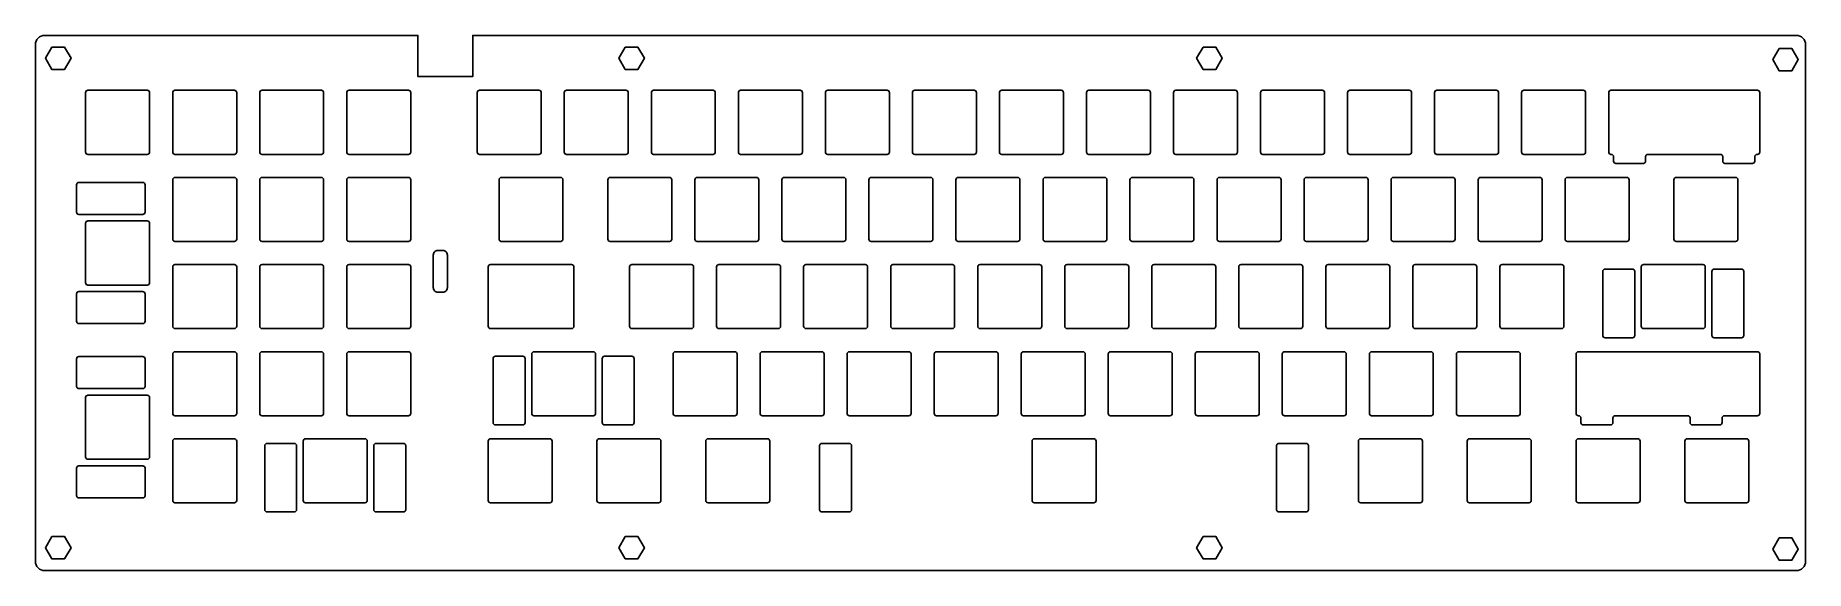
# Model space of a CAD drawing. Header units: millimetres. Extents: x -8 to 379, y -433 to -316.
import ezdxf

# ---------------------------------------------------------------- set-up
doc = ezdxf.new("R2010")
doc.units = ezdxf.units.MM

msp = doc.modelspace()

# ---------------------------------------------------------------- linework, layer by layer
for p, q in [((2.52, -328.12), (2.52, -341.12)), ((2.52, -328.12), (2.52, -341.12)), ((3.02, -327.62), (16.02, -327.62)), ((16.52, -328.12), (16.52, -341.12)), ((3.02, -341.62), (16.02, -341.62)), ((73.68, -372.72), (73.68, -372.72)), ((114.44, -404.32), (114.44, -417.32)), ((114.94, -403.82), (127.94, -403.82)), ((128.44, -404.32), (128.44, -417.32)), ((209.69, -404.32), (209.69, -417.32)), ((210.19, -403.82), (223.19, -403.82)), ((223.69, -404.32), (223.69, -417.32)), ((114.94, -417.82), (127.94, -417.82)), ((210.19, -417.82), (223.19, -417.82))]:
    msp.add_line(p, q)
at = {"color": 0}
msp.add_lwpolyline([(379, -317.62), (379, -430.63, -0.414214), (377, -432.63), (-6.47, -432.63, -0.414214), (-8.47, -430.63), (-8.47, -317.62, -0.414214), (-6.47, -315.62), (75.26, -315.62), (75.26, -324.62), (87.26, -324.62), (87.26, -315.62), (377, -315.62, -0.414214)], format="xyb", close=True, dxfattribs=at)
at = {"linetype": 'Continuous'}
for points in [[(-4.88, -318.19), (-6.28, -320.62), (-4.88, -323.04), (-2.08, -323.04), (-0.68, -320.62), (-2.08, -318.19)], [(120.62, -318.19), (119.22, -320.62), (120.62, -323.04), (123.42, -323.04), (124.82, -320.62), (123.42, -318.19)], [(247.11, -318.19), (245.71, -320.62), (247.11, -323.04), (249.91, -323.04), (251.31, -320.62), (249.91, -318.19)], [(373.2, -318.49), (371.8, -320.91), (373.2, -323.33), (376, -323.33), (377.4, -320.91), (376, -318.49)], [(-4.88, -425.2), (-6.28, -427.63), (-4.88, -430.05), (-2.08, -430.05), (-0.68, -427.63), (-2.08, -425.2)], [(120.62, -425.21), (119.22, -427.63), (120.62, -430.06), (123.42, -430.06), (124.82, -427.63), (123.42, -425.21)], [(247.11, -425.2), (245.71, -427.63), (247.11, -430.05), (249.91, -430.05), (251.31, -427.63), (249.91, -425.2)], [(373.2, -425.5), (371.8, -427.92), (373.2, -430.35), (376, -430.35), (377.4, -427.92), (376, -425.5)]]:
    msp.add_lwpolyline(points, close=True, dxfattribs=at)
msp.add_lwpolyline([(3.02, -327.62, 0.414214), (2.52, -328.12, -0.414214), (3.02, -327.62), (16.02, -327.62, -0.414214), (16.52, -328.12), (16.52, -341.12, -0.414214), (16.02, -341.62), (3.02, -341.62)], format="xyb")
for points in [[(22.08, -341.62, -0.414214), (21.58, -341.12), (21.58, -328.12, -0.414214), (22.08, -327.62), (35.08, -327.62, -0.414214), (35.58, -328.12), (35.58, -341.12, -0.414214), (35.08, -341.62)], [(54.62, -341.12), (54.62, -328.12, 0.414214), (54.12, -327.62), (41.13, -327.62, 0.414214), (40.62, -328.12), (40.62, -341.12, 0.414214), (41.13, -341.62), (54.12, -341.62, 0.414214)], [(60.18, -341.62, -0.414214), (59.68, -341.12), (59.68, -328.12, -0.414214), (60.18, -327.62), (73.18, -327.62, -0.414214), (73.68, -328.12), (73.68, -341.12, -0.414214), (73.18, -341.62)], [(88.25, -328.12), (88.25, -341.12, 0.414214), (88.75, -341.62), (101.75, -341.62, 0.414214), (102.25, -341.12), (102.25, -328.12, 0.414214), (101.75, -327.62), (88.75, -327.62, 0.414214)], [(107.3, -328.12), (107.3, -341.12, 0.414214), (107.8, -341.62), (120.8, -341.62, 0.414214), (121.3, -341.12), (121.3, -328.12, 0.414214), (120.8, -327.62), (107.8, -327.62, 0.414214)], [(126.35, -328.12), (126.35, -341.12, 0.414214), (126.85, -341.62), (139.85, -341.62, 0.414214), (140.35, -341.12), (140.35, -328.12, 0.414214), (139.85, -327.62), (126.85, -327.62, 0.414214)], [(145.4, -328.12), (145.4, -341.12, 0.414214), (145.9, -341.62), (158.9, -341.62, 0.414214), (159.4, -341.12), (159.4, -328.12, 0.414214), (158.9, -327.62), (145.9, -327.62, 0.414214)], [(164.45, -328.12), (164.45, -341.12, 0.414214), (164.95, -341.62), (177.95, -341.62, 0.414214), (178.45, -341.12), (178.45, -328.12, 0.414214), (177.95, -327.62), (164.95, -327.62, 0.414214)], [(183.5, -328.12), (183.5, -341.12, 0.414214), (184, -341.62), (197, -341.62, 0.414214), (197.5, -341.12), (197.5, -328.12, 0.414214), (197, -327.62), (184, -327.62, 0.414214)], [(203.05, -327.62, 0.414214), (202.55, -328.12), (202.55, -341.12, 0.414214), (203.05, -341.62), (216.05, -341.62, 0.414214), (216.55, -341.12), (216.55, -328.12, 0.414214), (216.05, -327.62)], [(221.6, -328.12), (221.6, -341.12, 0.414214), (222.1, -341.62), (235.1, -341.62, 0.414214), (235.6, -341.12), (235.6, -328.12, 0.414214), (235.1, -327.62), (222.1, -327.62, 0.414214)], [(240.65, -328.12), (240.65, -341.12, 0.414214), (241.15, -341.62), (254.15, -341.62, 0.414214), (254.65, -341.12), (254.65, -328.12, 0.414214), (254.15, -327.62), (241.15, -327.62, 0.414214)], [(259.7, -328.12), (259.7, -341.12, 0.414214), (260.2, -341.62), (273.2, -341.62, 0.414214), (273.7, -341.12), (273.7, -328.12, 0.414214), (273.2, -327.62), (260.2, -327.62, 0.414214)], [(278.75, -328.12), (278.75, -341.12, 0.414214), (279.25, -341.62), (292.25, -341.62, 0.414214), (292.75, -341.12), (292.75, -328.12, 0.414214), (292.25, -327.62), (279.25, -327.62, 0.414214)], [(298.3, -327.62, 0.414214), (297.8, -328.12), (297.8, -341.12, 0.414214), (298.3, -341.62), (311.3, -341.62, 0.414214), (311.8, -341.12), (311.8, -328.12, 0.414214), (311.3, -327.62)], [(317.35, -327.62, 0.414214), (316.85, -328.12), (316.85, -341.12, 0.414214), (317.35, -341.62), (330.35, -341.62, 0.414214), (330.85, -341.12), (330.85, -328.12, 0.414214), (330.35, -327.62)], [(343.49, -343.62, 0.414214), (343.99, -343.12), (343.99, -342.12, -0.414214), (344.49, -341.62), (360.36, -341.62, -0.414214), (360.86, -342.12), (360.86, -343.12, 0.414214), (361.36, -343.62), (367.36, -343.62, 0.414214), (367.86, -343.12), (367.86, -342.12, -0.414214), (368.36, -341.62), (368.45, -341.62, 0.414214), (368.95, -341.12), (368.95, -328.12, 0.414214), (368.45, -327.62), (336.4, -327.62, 0.414214), (335.9, -328.12), (335.9, -341.12, 0.414214), (336.4, -341.62), (336.49, -341.62, -0.414214), (336.99, -342.12), (336.99, -343.12, 0.414214), (337.49, -343.62)], [(15.02, -354.75, 0.414214), (15.52, -354.25), (15.52, -348.25, 0.414214), (15.02, -347.75), (1.02, -347.75, 0.414214), (0.52, -348.25), (0.52, -354.25, 0.414214), (1.02, -354.75)], [(22.08, -360.67, -0.414214), (21.58, -360.17), (21.58, -347.17, -0.414214), (22.08, -346.67), (35.08, -346.67, -0.414214), (35.58, -347.17), (35.58, -360.17, -0.414214), (35.08, -360.67)], [(54.62, -347.17, 0.414214), (54.12, -346.67), (41.13, -346.67, 0.414214), (40.62, -347.17), (40.62, -360.17, 0.414214), (41.13, -360.67), (54.12, -360.67, 0.414214), (54.62, -360.17)], [(73.68, -360.17), (73.68, -347.17, 0.414214), (73.18, -346.67), (60.18, -346.67, 0.414214), (59.68, -347.17), (59.68, -360.17, 0.414214), (60.18, -360.67), (73.18, -360.67, 0.414214)], [(93.01, -347.17), (93.01, -360.17, 0.414214), (93.51, -360.67), (106.51, -360.67, 0.414214), (107.01, -360.17), (107.01, -347.17, 0.414214), (106.51, -346.67), (93.51, -346.67, 0.414214)], [(116.83, -347.17), (116.83, -360.17, 0.414214), (117.33, -360.67), (130.33, -360.67, 0.414214), (130.83, -360.17), (130.83, -347.17, 0.414214), (130.33, -346.67), (117.33, -346.67, 0.414214)], [(135.87, -347.17), (135.87, -360.17, 0.414214), (136.38, -360.67), (149.38, -360.67, 0.414214), (149.87, -360.17), (149.87, -347.17, 0.414214), (149.38, -346.67), (136.38, -346.67, 0.414214)], [(154.93, -347.17), (154.93, -360.17, 0.414214), (155.43, -360.67), (168.43, -360.67, 0.414214), (168.93, -360.17), (168.93, -347.17, 0.414214), (168.43, -346.67), (155.43, -346.67, 0.414214)], [(174.47, -346.67, 0.414214), (173.97, -347.17), (173.97, -360.17, 0.414214), (174.47, -360.67), (187.48, -360.67, 0.414214), (187.97, -360.17), (187.97, -347.17, 0.414214), (187.48, -346.67)], [(193.02, -347.17), (193.02, -360.17, 0.414214), (193.52, -360.67), (206.52, -360.67, 0.414214), (207.03, -360.17), (207.03, -347.17, 0.414214), (206.52, -346.67), (193.52, -346.67, 0.414214)], [(212.58, -346.67, 0.414214), (212.08, -347.17), (212.08, -360.17, 0.414214), (212.58, -360.67), (225.58, -360.67, 0.414214), (226.08, -360.17), (226.08, -347.17, 0.414214), (225.58, -346.67)], [(231.12, -347.17), (231.12, -360.17, 0.414214), (231.63, -360.67), (244.63, -360.67, 0.414214), (245.12, -360.17), (245.12, -347.17, 0.414214), (244.63, -346.67), (231.63, -346.67, 0.414214)], [(250.18, -347.17), (250.18, -360.17, 0.414214), (250.68, -360.67), (263.68, -360.67, 0.414214), (264.18, -360.17), (264.18, -347.17, 0.414214), (263.68, -346.67), (250.68, -346.67, 0.414214)], [(269.22, -347.17), (269.22, -360.17, 0.414214), (269.72, -360.67), (282.73, -360.67, 0.414214), (283.22, -360.17), (283.22, -347.17, 0.414214), (282.73, -346.67), (269.72, -346.67, 0.414214)], [(288.77, -346.67, 0.414214), (288.27, -347.17), (288.27, -360.17, 0.414214), (288.77, -360.67), (301.77, -360.67, 0.414214), (302.27, -360.17), (302.27, -347.17, 0.414214), (301.77, -346.67)], [(307.33, -347.17), (307.33, -360.17, 0.414214), (307.83, -360.67), (320.83, -360.67, 0.414214), (321.33, -360.17), (321.33, -347.17, 0.414214), (320.83, -346.67), (307.83, -346.67, 0.414214)], [(326.87, -346.67, 0.414214), (326.37, -347.17), (326.37, -360.17, 0.414214), (326.87, -360.67), (339.88, -360.67, 0.414214), (340.37, -360.17), (340.37, -347.17, 0.414214), (339.88, -346.67)], [(350.69, -346.67, 0.414214), (350.19, -347.17), (350.19, -360.17, 0.414214), (350.69, -360.67), (363.69, -360.67, 0.414214), (364.19, -360.17), (364.19, -347.17, 0.414214), (363.69, -346.67)], [(16.52, -356.69, 0.414214), (16.02, -356.19), (3.02, -356.19, 0.414214), (2.52, -356.69), (2.52, -369.69, 0.414214), (3.02, -370.19), (16.02, -370.19, 0.414214), (16.52, -369.69)], [(80.16, -371.75), (80.71, -371.75, 0.414214), (81.71, -370.75), (81.71, -363.65, 0.414214), (80.71, -362.65), (79.61, -362.65, 0.414214), (78.61, -363.65), (78.61, -370.75, 0.414214), (79.61, -371.75)], [(35.58, -379.22), (35.58, -366.22, 0.414214), (35.08, -365.72), (22.08, -365.72, 0.414214), (21.58, -366.22), (21.58, -379.22, 0.414214), (22.08, -379.72), (35.08, -379.72, 0.414214)], [(54.62, -379.22), (54.62, -366.22, 0.414214), (54.12, -365.72), (41.13, -365.72, 0.414214), (40.62, -366.22), (40.62, -379.22, 0.414214), (41.13, -379.72), (54.12, -379.72, 0.414214)], [(73.68, -379.22), (73.68, -366.22, 0.414214), (73.18, -365.72), (60.18, -365.72, 0.414214), (59.68, -366.22), (59.68, -379.22, 0.414214), (60.18, -379.72), (73.18, -379.72, 0.414214)], [(91.13, -365.72, 0.414214), (90.63, -366.22), (90.63, -379.22, 0.414214), (91.13, -379.72), (108.89, -379.72, 0.414214), (109.39, -379.22), (109.39, -366.22, 0.414214), (108.89, -365.72)], [(121.59, -366.22), (121.59, -379.22, 0.414214), (122.09, -379.72), (135.09, -379.72, 0.414214), (135.59, -379.22), (135.59, -366.22, 0.414214), (135.09, -365.72), (122.09, -365.72, 0.414214)], [(140.64, -366.22), (140.64, -379.22, 0.414214), (141.14, -379.72), (154.14, -379.72, 0.414214), (154.64, -379.22), (154.64, -366.22, 0.414214), (154.14, -365.72), (141.14, -365.72, 0.414214)], [(159.69, -366.22), (159.69, -379.22, 0.414214), (160.19, -379.72), (173.19, -379.72, 0.414214), (173.69, -379.22), (173.69, -366.22, 0.414214), (173.19, -365.72), (160.19, -365.72, 0.414214)], [(178.74, -366.22), (178.74, -379.22, 0.414214), (179.24, -379.72), (192.24, -379.72, 0.414214), (192.74, -379.22), (192.74, -366.22, 0.414214), (192.24, -365.72), (179.24, -365.72, 0.414214)], [(197.79, -366.22), (197.79, -379.22, 0.414214), (198.29, -379.72), (211.29, -379.72, 0.414214), (211.79, -379.22), (211.79, -366.22, 0.414214), (211.29, -365.72), (198.29, -365.72, 0.414214)], [(216.84, -366.22), (216.84, -379.22, 0.414214), (217.34, -379.72), (230.34, -379.72, 0.414214), (230.84, -379.22), (230.84, -366.22, 0.414214), (230.34, -365.72), (217.34, -365.72, 0.414214)], [(235.89, -366.22), (235.89, -379.22, 0.414214), (236.39, -379.72), (249.39, -379.72, 0.414214), (249.89, -379.22), (249.89, -366.22, 0.414214), (249.39, -365.72), (236.39, -365.72, 0.414214)], [(254.94, -366.22), (254.94, -379.22, 0.414214), (255.44, -379.72), (268.44, -379.72, 0.414214), (268.94, -379.22), (268.94, -366.22, 0.414214), (268.44, -365.72), (255.44, -365.72, 0.414214)], [(273.99, -366.22), (273.99, -379.22, 0.414214), (274.49, -379.72), (287.49, -379.72, 0.414214), (287.99, -379.22), (287.99, -366.22, 0.414214), (287.49, -365.72), (274.49, -365.72, 0.414214)], [(293.04, -366.22), (293.04, -379.22, 0.414214), (293.54, -379.72), (306.54, -379.72, 0.414214), (307.04, -379.22), (307.04, -366.22, 0.414214), (306.54, -365.72), (293.54, -365.72, 0.414214)], [(312.09, -366.22), (312.09, -379.22, 0.414214), (312.59, -379.72), (325.59, -379.72, 0.414214), (326.09, -379.22), (326.09, -366.22, 0.414214), (325.59, -365.72), (312.59, -365.72, 0.414214)], [(334.61, -367.22), (334.61, -381.22, 0.414214), (335.11, -381.72), (341.11, -381.72, 0.414214), (341.61, -381.22), (341.61, -367.22, 0.414214), (341.11, -366.72), (335.11, -366.72, 0.414214)], [(343.04, -366.22), (343.04, -379.22, 0.414214), (343.54, -379.72), (356.54, -379.72, 0.414214), (357.04, -379.22), (357.04, -366.22, 0.414214), (356.54, -365.72), (343.54, -365.72, 0.414214)], [(358.48, -367.22), (358.48, -381.22, 0.414214), (358.98, -381.72), (364.98, -381.72, 0.414214), (365.48, -381.22), (365.48, -367.22, 0.414214), (364.98, -366.72), (358.98, -366.72, 0.414214)], [(15.02, -378.63, 0.414214), (15.52, -378.13), (15.52, -372.13, 0.414214), (15.02, -371.63), (1.02, -371.63, 0.414214), (0.52, -372.13), (0.52, -378.13, 0.414214), (1.02, -378.63)], [(15.02, -392.85, 0.414214), (15.52, -392.35), (15.52, -386.35, 0.414214), (15.02, -385.85), (1.02, -385.85, 0.414214), (0.52, -386.35), (0.52, -392.35, 0.414214), (1.02, -392.85)], [(35.58, -398.27), (35.58, -385.27, 0.414214), (35.08, -384.77), (22.08, -384.77, 0.414214), (21.58, -385.27), (21.58, -398.27, 0.414214), (22.08, -398.77), (35.08, -398.77, 0.414214)], [(40.62, -385.27), (40.62, -398.27, 0.414214), (41.13, -398.77), (54.12, -398.77, 0.414214), (54.62, -398.27), (54.62, -385.27, 0.414214), (54.12, -384.77), (41.13, -384.77, 0.414214)], [(59.68, -385.27), (59.68, -398.27, 0.414214), (60.18, -398.77), (73.18, -398.77, 0.414214), (73.68, -398.27), (73.68, -385.27, 0.414214), (73.18, -384.77), (60.18, -384.77, 0.414214)], [(91.72, -386.27), (91.72, -400.27, 0.414214), (92.22, -400.77), (98.22, -400.77, 0.414214), (98.72, -400.27), (98.72, -386.27, 0.414214), (98.22, -385.77), (92.22, -385.77, 0.414214)], [(100.16, -385.27), (100.16, -398.27, 0.414214), (100.66, -398.77), (113.66, -398.77, 0.414214), (114.16, -398.27), (114.16, -385.27, 0.414214), (113.66, -384.77), (100.66, -384.77, 0.414214)], [(115.59, -386.27), (115.59, -400.27, 0.414214), (116.09, -400.77), (122.09, -400.77, 0.414214), (122.59, -400.27), (122.59, -386.27, 0.414214), (122.09, -385.77), (116.09, -385.77, 0.414214)], [(131.11, -385.27), (131.11, -398.27, 0.414214), (131.61, -398.77), (144.61, -398.77, 0.414214), (145.11, -398.27), (145.11, -385.27, 0.414214), (144.61, -384.77), (131.61, -384.77, 0.414214)], [(150.16, -385.27), (150.16, -398.27, 0.414214), (150.66, -398.77), (163.66, -398.77, 0.414214), (164.16, -398.27), (164.16, -385.27, 0.414214), (163.66, -384.77), (150.66, -384.77, 0.414214)], [(169.21, -385.27), (169.21, -398.27, 0.414214), (169.71, -398.77), (182.71, -398.77, 0.414214), (183.21, -398.27), (183.21, -385.27, 0.414214), (182.71, -384.77), (169.71, -384.77, 0.414214)], [(188.26, -385.27), (188.26, -398.27, 0.414214), (188.76, -398.77), (201.76, -398.77, 0.414214), (202.26, -398.27), (202.26, -385.27, 0.414214), (201.76, -384.77), (188.76, -384.77, 0.414214)], [(207.31, -385.27), (207.31, -398.27, 0.414214), (207.81, -398.77), (220.81, -398.77, 0.414214), (221.31, -398.27), (221.31, -385.27, 0.414214), (220.81, -384.77), (207.81, -384.77, 0.414214)], [(226.36, -385.27), (226.36, -398.27, 0.414214), (226.86, -398.77), (239.86, -398.77, 0.414214), (240.36, -398.27), (240.36, -385.27, 0.414214), (239.86, -384.77), (226.86, -384.77, 0.414214)], [(245.41, -385.27), (245.41, -398.27, 0.414214), (245.91, -398.77), (258.91, -398.77, 0.414214), (259.41, -398.27), (259.41, -385.27, 0.414214), (258.91, -384.77), (245.91, -384.77, 0.414214)], [(264.46, -385.27), (264.46, -398.27, 0.414214), (264.96, -398.77), (277.96, -398.77, 0.414214), (278.46, -398.27), (278.46, -385.27, 0.414214), (277.96, -384.77), (264.96, -384.77, 0.414214)], [(283.51, -385.27), (283.51, -398.27, 0.414214), (284.01, -398.77), (297.01, -398.77, 0.414214), (297.51, -398.27), (297.51, -385.27, 0.414214), (297.01, -384.77), (284.01, -384.77, 0.414214)], [(303.06, -384.77, 0.414214), (302.56, -385.27), (302.56, -398.27, 0.414214), (303.06, -398.77), (316.06, -398.77, 0.414214), (316.56, -398.27), (316.56, -385.27, 0.414214), (316.06, -384.77)], [(336.34, -400.77), (330.34, -400.77, -0.414214), (329.84, -400.27), (329.84, -399.27, 0.414214), (329.34, -398.77), (329.26, -398.77, -0.414214), (328.76, -398.27), (328.76, -385.27, -0.414214), (329.26, -384.77), (368.45, -384.77, -0.414214), (368.95, -385.27), (368.95, -398.27, -0.414214), (368.45, -398.77), (361.22, -398.77, 0.414214), (360.72, -399.27), (360.72, -400.27, -0.414214), (360.22, -400.77), (354.22, -400.77, -0.414214), (353.72, -400.27), (353.72, -399.27, 0.414214), (353.22, -398.77), (337.34, -398.77, 0.414214), (336.84, -399.27), (336.84, -400.27, -0.414214)], [(16.52, -394.79, 0.414214), (16.02, -394.29), (3.02, -394.29, 0.414214), (2.52, -394.79), (2.52, -407.79, 0.414214), (3.02, -408.29), (16.02, -408.29, 0.414214), (16.52, -407.79)], [(21.58, -404.32), (21.58, -417.32, 0.414214), (22.08, -417.82), (35.08, -417.82, 0.414214), (35.58, -417.32), (35.58, -404.32, 0.414214), (35.08, -403.82), (22.08, -403.82, 0.414214)], [(41.71, -405.32), (41.71, -419.32, 0.414214), (42.21, -419.82), (48.21, -419.82, 0.414214), (48.71, -419.32), (48.71, -405.32, 0.414214), (48.21, -404.82), (42.21, -404.82, 0.414214)], [(50.15, -404.32), (50.15, -417.32, 0.414214), (50.65, -417.82), (63.65, -417.82, 0.414214), (64.15, -417.32), (64.15, -404.32, 0.414214), (63.65, -403.82), (50.65, -403.82, 0.414214)], [(65.59, -405.32), (65.59, -419.32, 0.414214), (66.09, -419.82), (72.09, -419.82, 0.414214), (72.59, -419.32), (72.59, -405.32, 0.414214), (72.09, -404.82), (66.09, -404.82, 0.414214)], [(90.63, -404.32), (90.63, -417.32, 0.414214), (91.13, -417.82), (104.13, -417.82, 0.414214), (104.63, -417.32), (104.63, -404.32, 0.414214), (104.13, -403.82), (91.13, -403.82, 0.414214)], [(138.26, -404.32), (138.26, -417.32, 0.414214), (138.76, -417.82), (151.76, -417.82, 0.414214), (152.26, -417.32), (152.26, -404.32, 0.414214), (151.76, -403.82), (138.76, -403.82, 0.414214)], [(163.19, -405.32), (163.19, -419.32, 0.414214), (163.69, -419.82), (169.69, -419.82, 0.414214), (170.19, -419.32), (170.19, -405.32, 0.414214), (169.69, -404.82), (163.69, -404.82, 0.414214)], [(263.19, -405.32), (263.19, -419.32, 0.414214), (263.69, -419.82), (269.69, -419.82, 0.414214), (270.19, -419.32), (270.19, -405.32, 0.414214), (269.69, -404.82), (263.69, -404.82, 0.414214)], [(281.63, -403.82, 0.414214), (281.13, -404.32), (281.13, -417.32, 0.414214), (281.63, -417.82), (294.63, -417.82, 0.414214), (295.13, -417.32), (295.13, -404.32, 0.414214), (294.63, -403.82)], [(305.44, -403.82, 0.414214), (304.94, -404.32), (304.94, -417.32, 0.414214), (305.44, -417.82), (318.44, -417.82, 0.414214), (318.94, -417.32), (318.94, -404.32, 0.414214), (318.44, -403.82)], [(328.76, -404.32), (328.76, -417.32, 0.414214), (329.26, -417.82), (342.26, -417.82, 0.414214), (342.76, -417.32), (342.76, -404.32, 0.414214), (342.26, -403.82), (329.26, -403.82, 0.414214)], [(353.07, -403.82, 0.414214), (352.57, -404.32), (352.57, -417.32, 0.414214), (353.07, -417.82), (366.07, -417.82, 0.414214), (366.57, -417.32), (366.57, -404.32, 0.414214), (366.07, -403.82)], [(15.02, -416.73, 0.414214), (15.52, -416.23), (15.52, -410.23, 0.414214), (15.02, -409.73), (1.02, -409.73, 0.414214), (0.52, -410.23), (0.52, -416.23, 0.414214), (1.02, -416.73)]]:
    msp.add_lwpolyline(points, format="xyb", close=True)
for centre, start, end in [((16.02, -328.12), 0, 90), ((3.02, -341.12), 180, 270), ((3.02, -341.12), 180, 270), ((16.02, -341.12), 270, 0), ((114.94, -404.32), 90, 180), ((127.94, -404.32), 0, 90), ((210.19, -404.32), 90, 180), ((223.19, -404.32), 0, 90), ((114.94, -417.32), 180, 270), ((127.94, -417.32), 270, 0), ((210.19, -417.32), 180, 270), ((223.19, -417.32), 270, 0)]:
    msp.add_arc(centre, 0.5, start, end)

doc.saveas('drawing.dxf')
